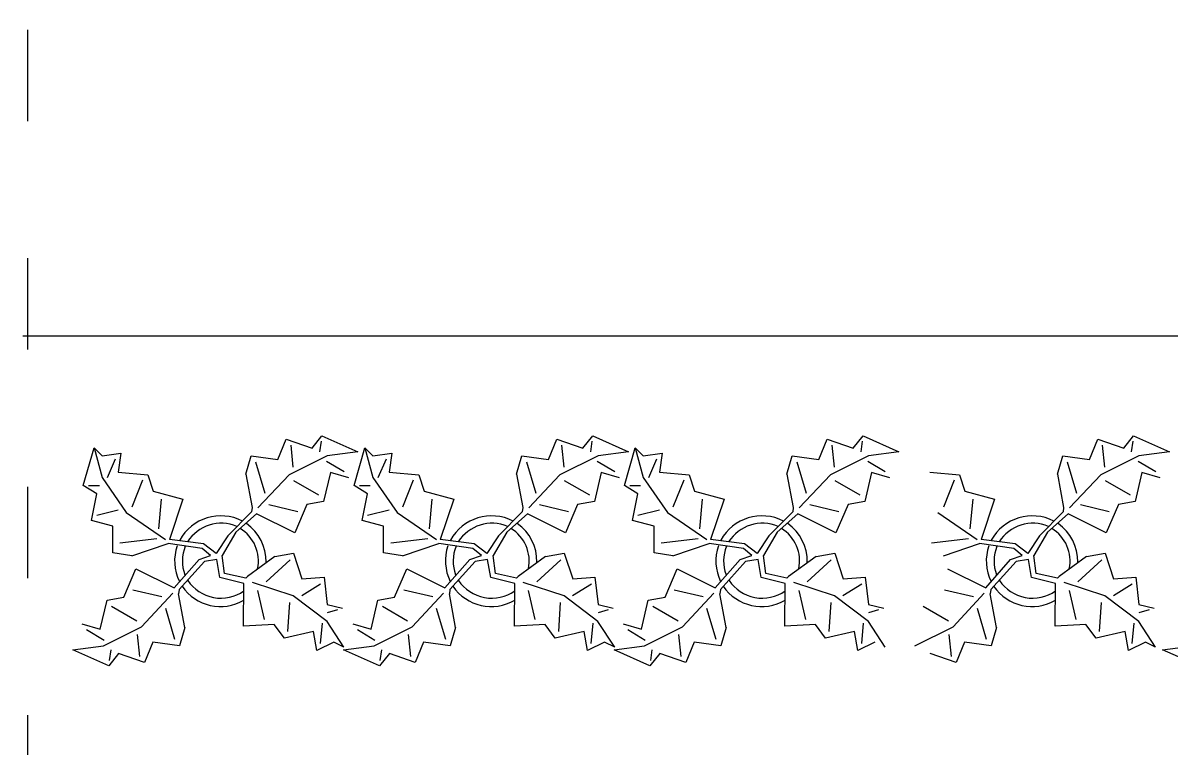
# Model space of a CAD drawing. Header units: inches. Extents: x 8624 to 20537, y 780 to 7738.
# Drawn here: x 9162.9 to 9313.6, y 7259.5 to 7354.7 of the extents above; entities that cross this region are included whole.
import ezdxf

# ---------------------------------------------------------------- set-up
doc = ezdxf.new("R2010")
doc.units = ezdxf.units.IN
doc.header["$MEASUREMENT"] = 0
doc.linetypes.add('ACAD_ISO03W100', pattern=[30, 12, -18])

msp = doc.modelspace()

# ---------------------------------------------------------------- linework, layer by layer
at = {"color": 2, "linetype": 'ACAD_ISO03W100'}
msp.add_line((9163.53, 7161.82), (9163.53, 7721.3), dxfattribs=at)
msp.add_line((10573.53, 7313.57), (9162.9, 7313.57))
at = {"color": 114, "linetype": 'Continuous'}
for p, q in [((9196.35, 7297.39), (9197.45, 7300.09)), ((9197.45, 7300.09), (9200.85, 7298.9)), ((9198.05, 7299.29), (9198.35, 7296.39)), ((9200.85, 7298.9), (9202.15, 7300.5)), ((9202.05, 7299.8), (9201.85, 7298.4)), ((9202.15, 7300.5), (9206.85, 7298.41)), ((9231.9, 7297.39), (9232.99, 7300.09)), ((9232.99, 7300.09), (9236.4, 7298.9)), ((9233.59, 7299.29), (9233.9, 7296.39)), ((9236.4, 7298.9), (9237.69, 7300.5)), ((9237.59, 7299.8), (9237.4, 7298.4)), ((9237.69, 7300.5), (9242.4, 7298.41)), ((9267.4, 7297.39), (9268.49, 7300.09)), ((9268.49, 7300.09), (9271.9, 7298.9)), ((9269.09, 7299.29), (9269.4, 7296.39)), ((9271.9, 7298.9), (9273.19, 7300.5)), ((9273.09, 7299.8), (9272.9, 7298.4)), ((9273.19, 7300.5), (9277.9, 7298.41)), ((9302.9, 7297.39), (9303.99, 7300.09)), ((9303.99, 7300.09), (9307.4, 7298.9)), ((9304.59, 7299.29), (9304.9, 7296.39)), ((9307.4, 7298.9), (9308.69, 7300.5)), ((9308.59, 7299.8), (9308.4, 7298.4)), ((9308.69, 7300.5), (9313.4, 7298.41)), ((9170.82, 7293.97), (9172.23, 7298.92)), ((9172.23, 7298.92), (9173.29, 7295.03)), ((9172.23, 7298.92), (9173.29, 7297.86)), ((9173.29, 7297.86), (9175.77, 7298.21)), ((9175.77, 7298.21), (9175.41, 7295.73)), ((9192.16, 7295.48), (9192.85, 7297.88)), ((9192.85, 7297.88), (9196.35, 7297.39)), ((9202.85, 7297.9), (9197.86, 7295.39)), ((9206.85, 7298.41), (9202.85, 7297.9)), ((9206.36, 7293.97), (9207.78, 7298.92)), ((9207.78, 7298.92), (9208.84, 7295.03)), ((9207.78, 7298.92), (9208.84, 7297.86)), ((9208.84, 7297.86), (9211.31, 7298.21)), ((9211.31, 7298.21), (9210.96, 7295.73)), ((9227.7, 7295.48), (9228.4, 7297.88)), ((9228.4, 7297.88), (9231.9, 7297.39)), ((9238.4, 7297.9), (9233.4, 7295.39)), ((9242.4, 7298.41), (9238.4, 7297.9)), ((9241.86, 7293.97), (9243.28, 7298.92)), ((9243.28, 7298.92), (9244.34, 7295.03)), ((9243.28, 7298.92), (9244.34, 7297.86)), ((9244.34, 7297.86), (9246.81, 7298.21)), ((9246.81, 7298.21), (9246.46, 7295.73)), ((9263.2, 7295.48), (9263.9, 7297.88)), ((9263.9, 7297.88), (9267.4, 7297.39)), ((9273.9, 7297.9), (9268.9, 7295.39)), ((9277.9, 7298.41), (9273.9, 7297.9)), ((9298.7, 7295.48), (9299.4, 7297.88)), ((9299.4, 7297.88), (9302.9, 7297.39)), ((9309.4, 7297.9), (9304.4, 7295.39)), ((9313.4, 7298.41), (9309.4, 7297.9)), ((9174, 7295.03), (9175.06, 7297.5)), ((9193.45, 7297.08), (9194.66, 7292.98)), ((9202.75, 7297.2), (9205.06, 7295.81)), ((9209.55, 7295.03), (9210.61, 7297.5)), ((9229, 7297.08), (9230.21, 7292.98)), ((9238.3, 7297.2), (9240.6, 7295.81)), ((9245.05, 7295.03), (9246.11, 7297.5)), ((9264.5, 7297.08), (9265.71, 7292.98)), ((9273.8, 7297.2), (9276.1, 7295.81)), ((9300, 7297.08), (9301.21, 7292.98)), ((9309.3, 7297.2), (9311.6, 7295.81)), ((9173.29, 7295.03), (9176.47, 7290.43)), ((9175.41, 7295.73), (9179.3, 7295.38)), ((9178.6, 7294.67), (9177.18, 7291.14)), ((9179.3, 7295.38), (9180.01, 7293.26)), ((9192.16, 7295.48), (9192.97, 7291.08)), ((9197.86, 7295.39), (9193.75, 7291.05)), ((9201.76, 7292.7), (9198.46, 7294.59)), ((9203.26, 7295.7), (9202.36, 7291.9)), ((9205.66, 7295.01), (9203.26, 7295.7)), ((9208.84, 7295.03), (9212.02, 7290.43)), ((9210.96, 7295.73), (9214.85, 7295.38)), ((9214.14, 7294.67), (9212.73, 7291.14)), ((9214.85, 7295.38), (9215.56, 7293.26)), ((9227.7, 7295.48), (9228.51, 7291.08)), ((9233.4, 7295.39), (9229.29, 7291.05)), ((9237.31, 7292.7), (9234.01, 7294.59)), ((9238.8, 7295.7), (9237.91, 7291.9)), ((9241.2, 7295.01), (9238.8, 7295.7)), ((9244.34, 7295.03), (9247.52, 7290.43)), ((9246.46, 7295.73), (9250.35, 7295.38)), ((9249.64, 7294.67), (9248.23, 7291.14)), ((9250.35, 7295.38), (9251.06, 7293.26)), ((9263.2, 7295.48), (9264.01, 7291.08)), ((9268.9, 7295.39), (9264.79, 7291.05)), ((9272.81, 7292.7), (9269.51, 7294.59)), ((9274.3, 7295.7), (9273.41, 7291.9)), ((9276.7, 7295.01), (9274.3, 7295.7)), ((9281.96, 7295.73), (9285.85, 7295.38)), ((9285.14, 7294.67), (9283.73, 7291.14)), ((9285.85, 7295.38), (9286.56, 7293.26)), ((9298.7, 7295.48), (9299.51, 7291.08)), ((9304.4, 7295.39), (9300.29, 7291.05)), ((9308.31, 7292.7), (9305.01, 7294.59)), ((9309.8, 7295.7), (9308.91, 7291.9)), ((9312.2, 7295.01), (9309.8, 7295.7)), ((9172.59, 7292.91), (9170.82, 7293.97)), ((9171.52, 7293.97), (9172.94, 7293.97)), ((9180.01, 7293.26), (9183.9, 7292.2)), ((9208.13, 7292.91), (9206.36, 7293.97)), ((9207.07, 7293.97), (9208.49, 7293.97)), ((9215.56, 7293.26), (9219.45, 7292.2)), ((9243.63, 7292.91), (9241.86, 7293.97)), ((9242.57, 7293.97), (9243.99, 7293.97)), ((9251.06, 7293.26), (9254.95, 7292.2)), ((9286.56, 7293.26), (9290.45, 7292.2)), ((9171.88, 7289.37), (9172.59, 7292.91)), ((9180.72, 7288.31), (9181.07, 7292.2)), ((9183.9, 7292.2), (9182.13, 7286.9)), ((9202.36, 7291.9), (9200.17, 7291.5)), ((9207.42, 7289.37), (9208.13, 7292.91)), ((9216.26, 7288.31), (9216.62, 7292.2)), ((9219.45, 7292.2), (9217.68, 7286.9)), ((9237.91, 7291.9), (9235.71, 7291.5)), ((9242.92, 7289.37), (9243.63, 7292.91)), ((9251.76, 7288.31), (9252.12, 7292.2)), ((9254.95, 7292.2), (9253.18, 7286.9)), ((9273.41, 7291.9), (9271.21, 7291.5)), ((9287.26, 7288.31), (9287.62, 7292.2)), ((9290.45, 7292.2), (9288.68, 7286.9)), ((9308.91, 7291.9), (9306.71, 7291.5)), ((9172.59, 7290.08), (9175.41, 7290.79)), ((9176.47, 7290.43), (9181.62, 7286.91)), ((9192.9, 7290.51), (9189.78, 7287.39)), ((9190.86, 7287.85), (9193.57, 7290.28)), ((9192.97, 7291.08), (9192.9, 7290.51)), ((9198.57, 7287.79), (9193.57, 7290.28)), ((9195.17, 7291.49), (9198.97, 7290.59)), ((9200.17, 7291.5), (9198.57, 7287.79)), ((9208.13, 7290.08), (9210.96, 7290.79)), ((9212.02, 7290.43), (9217.17, 7286.91)), ((9228.45, 7290.51), (9225.33, 7287.39)), ((9226.41, 7287.85), (9229.12, 7290.28)), ((9228.51, 7291.08), (9228.45, 7290.51)), ((9234.12, 7287.79), (9229.12, 7290.28)), ((9230.71, 7291.49), (9234.51, 7290.59)), ((9235.71, 7291.5), (9234.12, 7287.79)), ((9243.63, 7290.08), (9246.46, 7290.79)), ((9247.52, 7290.43), (9252.67, 7286.91)), ((9263.95, 7290.51), (9260.83, 7287.39)), ((9261.91, 7287.85), (9264.62, 7290.28)), ((9264.01, 7291.08), (9263.95, 7290.51)), ((9269.62, 7287.79), (9264.62, 7290.28)), ((9266.21, 7291.49), (9270.01, 7290.59)), ((9271.21, 7291.5), (9269.62, 7287.79)), ((9283.02, 7290.43), (9288.17, 7286.91)), ((9299.45, 7290.51), (9296.33, 7287.39)), ((9297.41, 7287.85), (9300.12, 7290.28)), ((9299.51, 7291.08), (9299.45, 7290.51)), ((9305.12, 7287.79), (9300.12, 7290.28)), ((9301.71, 7291.49), (9305.51, 7290.59)), ((9306.71, 7291.5), (9305.12, 7287.79)), ((9174.71, 7288.66), (9171.88, 7289.37)), ((9174.71, 7285.13), (9174.71, 7288.66)), ((9210.25, 7288.66), (9207.42, 7289.37)), ((9210.25, 7285.13), (9210.25, 7288.66)), ((9245.75, 7288.66), (9242.92, 7289.37)), ((9245.75, 7285.13), (9245.75, 7288.66)), ((9189.78, 7287.39), (9188.25, 7285.05)), ((9190.86, 7287.85), (9189.07, 7284.79)), ((9225.33, 7287.39), (9223.8, 7285.05)), ((9226.41, 7287.85), (9224.61, 7284.79)), ((9260.83, 7287.39), (9259.3, 7285.05)), ((9261.91, 7287.85), (9260.11, 7284.79)), ((9296.33, 7287.39), (9294.8, 7285.05)), ((9297.41, 7287.85), (9295.61, 7284.79)), ((9180.49, 7286.98), (9175.64, 7286.4)), ((9177.18, 7284.77), (9181.95, 7286.35)), ((9186.42, 7285.7), (9181.95, 7286.35)), ((9186.6, 7286.33), (9182.13, 7286.9)), ((9187.54, 7284.79), (9186.42, 7285.7)), ((9188.25, 7285.05), (9186.6, 7286.33)), ((9216.03, 7286.98), (9211.19, 7286.4)), ((9212.73, 7284.77), (9217.49, 7286.35)), ((9221.97, 7285.7), (9217.49, 7286.35)), ((9222.14, 7286.33), (9217.68, 7286.9)), ((9223.09, 7284.79), (9221.97, 7285.7)), ((9223.8, 7285.05), (9222.14, 7286.33)), ((9251.53, 7286.98), (9246.69, 7286.4)), ((9248.23, 7284.77), (9252.99, 7286.35)), ((9257.47, 7285.7), (9252.99, 7286.35)), ((9257.64, 7286.33), (9253.18, 7286.9)), ((9258.59, 7284.79), (9257.47, 7285.7)), ((9259.3, 7285.05), (9257.64, 7286.33)), ((9287.03, 7286.98), (9282.19, 7286.4)), ((9283.73, 7284.77), (9288.49, 7286.35)), ((9292.97, 7285.7), (9288.49, 7286.35)), ((9293.14, 7286.33), (9288.68, 7286.9)), ((9294.09, 7284.79), (9292.97, 7285.7)), ((9294.8, 7285.05), (9293.14, 7286.33)), ((9177.18, 7284.77), (9174.71, 7285.13)), ((9182.74, 7280.55), (9186.02, 7284.26)), ((9186.73, 7284), (9183.41, 7280.32)), ((9186.02, 7284.26), (9187.54, 7284.79)), ((9188.36, 7284.26), (9186.73, 7284)), ((9188.76, 7281.92), (9188.36, 7284.26)), ((9189.37, 7282.44), (9189.07, 7284.79)), ((9195.96, 7284.68), (9192.37, 7282.02)), ((9197.97, 7284.21), (9194.82, 7281.33)), ((9195.96, 7284.68), (9198.43, 7285.1)), ((9198.43, 7285.1), (9199.52, 7281.74)), ((9212.73, 7284.77), (9210.25, 7285.13)), ((9218.29, 7280.55), (9221.56, 7284.26)), ((9222.27, 7284), (9218.95, 7280.32)), ((9221.56, 7284.26), (9223.09, 7284.79)), ((9223.9, 7284.26), (9222.27, 7284)), ((9224.31, 7281.92), (9223.9, 7284.26)), ((9224.92, 7282.44), (9224.61, 7284.79)), ((9231.51, 7284.68), (9227.91, 7282.02)), ((9233.52, 7284.21), (9230.37, 7281.33)), ((9231.51, 7284.68), (9233.97, 7285.1)), ((9233.97, 7285.1), (9235.07, 7281.74)), ((9248.23, 7284.77), (9245.75, 7285.13)), ((9253.79, 7280.55), (9257.06, 7284.26)), ((9257.77, 7284), (9254.45, 7280.32)), ((9257.06, 7284.26), (9258.59, 7284.79)), ((9259.4, 7284.26), (9257.77, 7284)), ((9259.81, 7281.92), (9259.4, 7284.26)), ((9260.42, 7282.44), (9260.11, 7284.79)), ((9267.01, 7284.68), (9263.41, 7282.02)), ((9269.02, 7284.21), (9265.87, 7281.33)), ((9267.01, 7284.68), (9269.47, 7285.1)), ((9269.47, 7285.1), (9270.57, 7281.74)), ((9289.29, 7280.55), (9292.56, 7284.26)), ((9293.27, 7284), (9289.95, 7280.32)), ((9292.56, 7284.26), (9294.09, 7284.79)), ((9294.9, 7284.26), (9293.27, 7284)), ((9295.31, 7281.92), (9294.9, 7284.26)), ((9295.92, 7282.44), (9295.61, 7284.79)), ((9302.51, 7284.68), (9298.91, 7282.02)), ((9304.52, 7284.21), (9301.37, 7281.33)), ((9302.51, 7284.68), (9304.97, 7285.1)), ((9304.97, 7285.1), (9306.07, 7281.74)), ((9176.14, 7279.33), (9177.73, 7283.04)), ((9177.73, 7283.04), (9182.74, 7280.55)), ((9211.69, 7279.33), (9213.28, 7283.04)), ((9213.28, 7283.04), (9218.29, 7280.55)), ((9247.19, 7279.33), (9248.78, 7283.04)), ((9248.78, 7283.04), (9253.79, 7280.55)), ((9284.28, 7283.04), (9289.29, 7280.55)), ((9191.91, 7281.13), (9188.76, 7281.92)), ((9189.37, 7282.44), (9189.37, 7282.44)), ((9192.14, 7281.8), (9189.37, 7282.44)), ((9191.87, 7275.54), (9191.91, 7281.13)), ((9192.37, 7282.02), (9192.14, 7281.8)), ((9198.39, 7279.51), (9193.03, 7281.24)), ((9201.97, 7281.05), (9199.5, 7279.51)), ((9199.52, 7281.74), (9202.43, 7281.94)), ((9202.43, 7281.94), (9202.85, 7278.36)), ((9227.46, 7281.13), (9224.31, 7281.92)), ((9224.92, 7282.44), (9224.92, 7282.44)), ((9227.69, 7281.8), (9224.92, 7282.44)), ((9227.42, 7275.54), (9227.46, 7281.13)), ((9227.91, 7282.02), (9227.69, 7281.8)), ((9233.93, 7279.51), (9228.58, 7281.24)), ((9237.52, 7281.05), (9235.05, 7279.51)), ((9235.07, 7281.74), (9237.98, 7281.94)), ((9237.98, 7281.94), (9238.4, 7278.36)), ((9262.96, 7281.13), (9259.81, 7281.92)), ((9260.42, 7282.44), (9260.42, 7282.44)), ((9263.19, 7281.8), (9260.42, 7282.44)), ((9262.92, 7275.54), (9262.96, 7281.13)), ((9263.41, 7282.02), (9263.19, 7281.8)), ((9269.43, 7279.51), (9264.08, 7281.24)), ((9273.02, 7281.05), (9270.55, 7279.51)), ((9270.57, 7281.74), (9273.48, 7281.94)), ((9273.48, 7281.94), (9273.9, 7278.36)), ((9298.46, 7281.13), (9295.31, 7281.92)), ((9295.92, 7282.44), (9295.92, 7282.44)), ((9298.69, 7281.8), (9295.92, 7282.44)), ((9298.42, 7275.54), (9298.46, 7281.13)), ((9298.91, 7282.02), (9298.69, 7281.8)), ((9304.93, 7279.51), (9299.58, 7281.24)), ((9308.52, 7281.05), (9306.05, 7279.51)), ((9306.07, 7281.74), (9308.98, 7281.94)), ((9308.98, 7281.94), (9309.4, 7278.36)), ((9181.14, 7279.35), (9177.34, 7280.24)), ((9178.45, 7275.44), (9182.56, 7279.83)), ((9183.41, 7280.32), (9183.34, 7279.75)), ((9184.15, 7275.35), (9183.34, 7279.75)), ((9193.69, 7280.22), (9194.56, 7276.41)), ((9202.83, 7276.13), (9198.39, 7279.51)), ((9216.69, 7279.35), (9212.89, 7280.24)), ((9214, 7275.44), (9218.1, 7279.83)), ((9218.95, 7280.32), (9218.89, 7279.75)), ((9219.7, 7275.35), (9218.89, 7279.75)), ((9229.24, 7280.22), (9230.11, 7276.41)), ((9238.38, 7276.13), (9233.93, 7279.51)), ((9252.19, 7279.35), (9248.39, 7280.24)), ((9249.5, 7275.44), (9253.6, 7279.83)), ((9254.45, 7280.32), (9254.39, 7279.75)), ((9255.2, 7275.35), (9254.39, 7279.75)), ((9264.74, 7280.22), (9265.61, 7276.41)), ((9273.88, 7276.13), (9269.43, 7279.51)), ((9287.69, 7279.35), (9283.89, 7280.24)), ((9285, 7275.44), (9289.1, 7279.83)), ((9289.95, 7280.32), (9289.89, 7279.75)), ((9290.7, 7275.35), (9289.89, 7279.75)), ((9300.24, 7280.22), (9301.11, 7276.41)), ((9309.38, 7276.13), (9304.93, 7279.51)), ((9173.05, 7275.13), (9173.94, 7278.93)), ((9173.94, 7278.93), (9176.14, 7279.33)), ((9174.54, 7278.13), (9177.85, 7276.24)), ((9197.68, 7274.82), (9197.93, 7278.62)), ((9202.85, 7278.36), (9204.86, 7277.9)), ((9208.6, 7275.13), (9209.49, 7278.93)), ((9209.49, 7278.93), (9211.69, 7279.33)), ((9210.09, 7278.13), (9213.4, 7276.24)), ((9233.23, 7274.82), (9233.48, 7278.62)), ((9238.4, 7278.36), (9240.4, 7277.9)), ((9244.1, 7275.13), (9244.99, 7278.93)), ((9244.99, 7278.93), (9247.19, 7279.33)), ((9245.59, 7278.13), (9248.9, 7276.24)), ((9268.73, 7274.82), (9268.98, 7278.62)), ((9273.9, 7278.36), (9275.9, 7277.9)), ((9281.09, 7278.13), (9284.4, 7276.24)), ((9304.23, 7274.82), (9304.48, 7278.62)), ((9309.4, 7278.36), (9311.4, 7277.9)), ((9182.85, 7273.75), (9181.64, 7277.85)), ((9204.19, 7277.68), (9202.84, 7277.25)), ((9218.4, 7273.75), (9217.19, 7277.85)), ((9239.73, 7277.68), (9238.39, 7277.25)), ((9253.9, 7273.75), (9252.69, 7277.85)), ((9275.23, 7277.68), (9273.89, 7277.25)), ((9289.4, 7273.75), (9288.19, 7277.85)), ((9310.73, 7277.68), (9309.39, 7277.25)), ((9170.65, 7275.82), (9173.05, 7275.13)), ((9173.55, 7273.63), (9171.25, 7275.02)), ((9173.46, 7272.93), (9178.45, 7275.44)), ((9184.15, 7275.35), (9183.46, 7272.95)), ((9195.9, 7275.73), (9191.87, 7275.54)), ((9197.22, 7273.93), (9195.9, 7275.73)), ((9202.16, 7275.91), (9201.92, 7273.23)), ((9205.04, 7272.76), (9202.83, 7276.13)), ((9206.2, 7275.82), (9208.6, 7275.13)), ((9209.1, 7273.63), (9206.8, 7275.02)), ((9209, 7272.93), (9214, 7275.44)), ((9219.7, 7275.35), (9219, 7272.95)), ((9231.44, 7275.73), (9227.42, 7275.54)), ((9232.77, 7273.93), (9231.44, 7275.73)), ((9237.71, 7275.91), (9237.46, 7273.23)), ((9240.59, 7272.76), (9238.38, 7276.13)), ((9241.7, 7275.82), (9244.1, 7275.13)), ((9244.6, 7273.63), (9242.3, 7275.02)), ((9244.5, 7272.93), (9249.5, 7275.44)), ((9255.2, 7275.35), (9254.5, 7272.95)), ((9266.94, 7275.73), (9262.92, 7275.54)), ((9268.27, 7273.93), (9266.94, 7275.73)), ((9273.21, 7275.91), (9272.96, 7273.23)), ((9276.09, 7272.76), (9273.88, 7276.13)), ((9280, 7272.93), (9285, 7275.44)), ((9290.7, 7275.35), (9290, 7272.95)), ((9302.44, 7275.73), (9298.42, 7275.54)), ((9303.77, 7273.93), (9302.44, 7275.73)), ((9308.71, 7275.91), (9308.46, 7273.23)), ((9311.59, 7272.76), (9309.38, 7276.13)), ((9178.26, 7271.54), (9177.95, 7274.44)), ((9179.95, 7273.44), (9178.86, 7270.74)), ((9183.46, 7272.95), (9179.95, 7273.44)), ((9201.03, 7274.8), (9197.22, 7273.93)), ((9201.46, 7272.34), (9201.03, 7274.8)), ((9203.71, 7273.44), (9201.46, 7272.34)), ((9205.04, 7272.76), (9203.71, 7273.44)), ((9213.81, 7271.54), (9213.5, 7274.44)), ((9215.5, 7273.44), (9214.41, 7270.74)), ((9219, 7272.95), (9215.5, 7273.44)), ((9236.58, 7274.8), (9232.77, 7273.93)), ((9237.01, 7272.34), (9236.58, 7274.8)), ((9239.25, 7273.44), (9237.01, 7272.34)), ((9240.59, 7272.76), (9239.25, 7273.44)), ((9249.31, 7271.54), (9249, 7274.44)), ((9251, 7273.44), (9249.91, 7270.74)), ((9254.5, 7272.95), (9251, 7273.44)), ((9272.08, 7274.8), (9268.27, 7273.93)), ((9272.51, 7272.34), (9272.08, 7274.8)), ((9274.75, 7273.44), (9272.51, 7272.34)), ((9284.81, 7271.54), (9284.5, 7274.44)), ((9286.5, 7273.44), (9285.41, 7270.74)), ((9290, 7272.95), (9286.5, 7273.44)), ((9307.58, 7274.8), (9303.77, 7273.93)), ((9308.01, 7272.34), (9307.58, 7274.8)), ((9310.25, 7273.44), (9308.01, 7272.34)), ((9311.59, 7272.76), (9310.25, 7273.44)), ((9169.46, 7272.42), (9173.46, 7272.93)), ((9174.16, 7270.33), (9169.46, 7272.42)), ((9175.46, 7271.93), (9174.16, 7270.33)), ((9174.26, 7271.03), (9174.46, 7272.43)), ((9178.86, 7270.74), (9175.46, 7271.93)), ((9205, 7272.42), (9209, 7272.93)), ((9209.71, 7270.33), (9205, 7272.42)), ((9211, 7271.93), (9209.71, 7270.33)), ((9209.81, 7271.03), (9210, 7272.43)), ((9214.41, 7270.74), (9211, 7271.93)), ((9240.5, 7272.42), (9244.5, 7272.93)), ((9245.21, 7270.33), (9240.5, 7272.42)), ((9246.5, 7271.93), (9245.21, 7270.33)), ((9245.31, 7271.03), (9245.5, 7272.43)), ((9249.91, 7270.74), (9246.5, 7271.93)), ((9285.41, 7270.74), (9282, 7271.93)), ((9312.5, 7272.42), (9316.5, 7272.93)), ((9317.21, 7270.33), (9312.5, 7272.42))]:
    msp.add_line(p, q, dxfattribs=at)
for centre, radius, start, end in [((9188.87, 7283.85), 6.15, 62.5812, 151.2714), ((9224.41, 7283.85), 6.15, 62.5812, 151.2714), ((9259.91, 7283.85), 6.15, 62.5812, 151.2714), ((9295.41, 7283.85), 6.15, 62.5812, 151.2714), ((9188.95, 7283.74), 5.29, 67.3711, 147.472), ((9188.81, 7284.07), 6, 358.6147, 55.1169), ((9224.5, 7283.74), 5.29, 67.3711, 147.472), ((9224.36, 7284.07), 6, 358.6147, 55.1169), ((9260, 7283.74), 5.29, 67.3711, 147.472), ((9259.86, 7284.07), 6, 358.6147, 55.1169), ((9295.5, 7283.74), 5.29, 67.3711, 147.472), ((9295.36, 7284.07), 6, 358.6147, 55.1169), ((9188.81, 7284.07), 5, 348.1647, 58.6725), ((9224.36, 7284.07), 5, 348.1647, 58.6725), ((9259.86, 7284.07), 5, 348.1647, 58.6725), ((9295.36, 7284.07), 5, 348.1647, 58.6725), ((9188.94, 7284.1), 6.13, 161.2017, 206.0918), ((9189.11, 7284.07), 5.28, 158.4094, 200.0301), ((9224.49, 7284.1), 6.13, 161.2017, 206.0918), ((9224.66, 7284.07), 5.28, 158.4094, 200.0301), ((9259.99, 7284.1), 6.13, 161.2017, 206.0918), ((9260.16, 7284.07), 5.28, 158.4094, 200.0301), ((9295.49, 7284.1), 6.13, 161.2017, 206.0918), ((9295.66, 7284.07), 5.28, 158.4094, 200.0301), ((9188.9, 7284.44), 5.25, 213.8219, 304.9414), ((9224.45, 7284.44), 5.25, 213.8219, 304.9414), ((9259.95, 7284.44), 5.25, 213.8219, 304.9414), ((9295.45, 7284.44), 5.25, 213.8219, 304.9414), ((9188.84, 7284.23), 6.13, 214.3757, 300.1028), ((9224.39, 7284.23), 6.13, 214.3757, 300.1028), ((9259.89, 7284.23), 6.13, 214.3757, 300.1028), ((9295.39, 7284.23), 6.13, 214.3757, 300.1028)]:
    msp.add_arc(centre, radius, start, end, dxfattribs=at)

doc.saveas('drawing.dxf')
